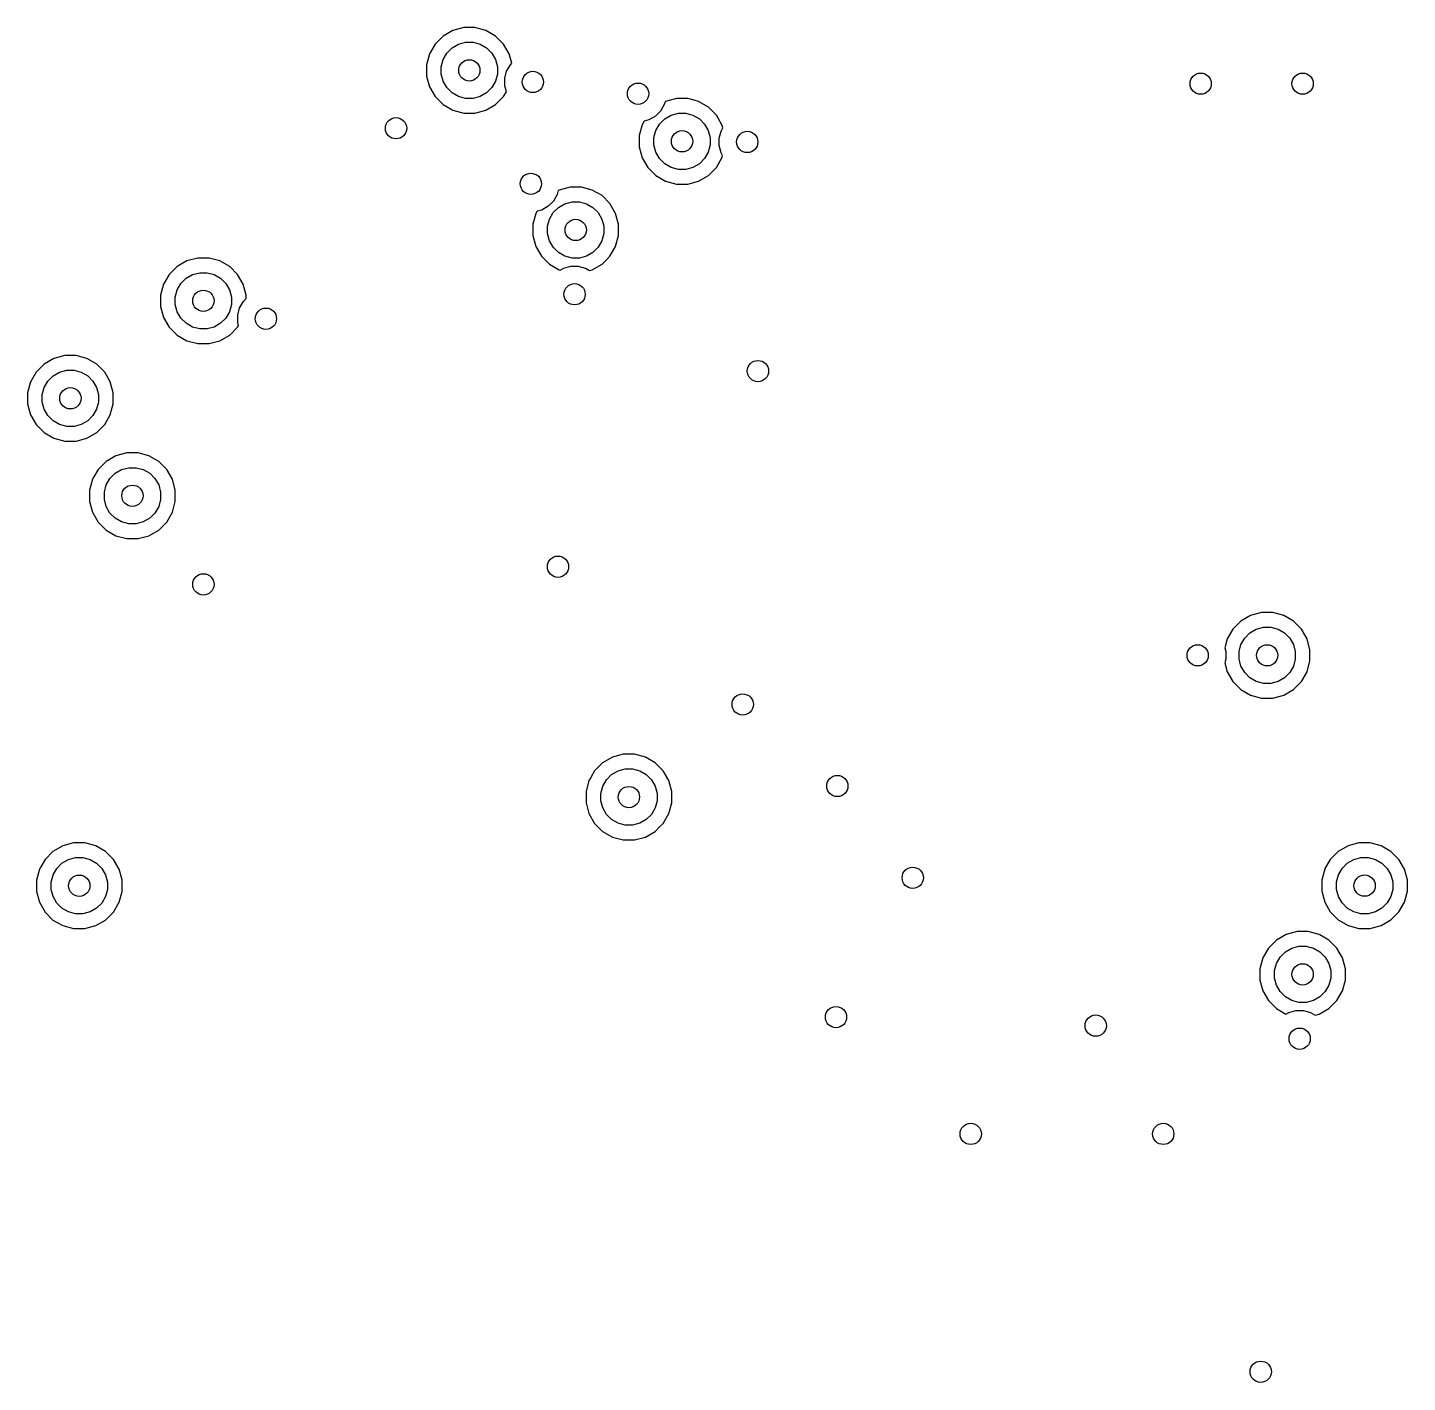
# Model space of a CAD drawing. Extents: x 0.98 to 8.09, y -3.46 to -0.83.
# Drawn here: x 5.483 to 6.249, y -2.372 to -1.62 of the extents above; entities that cross this region are included whole.
import ezdxf

# ---------------------------------------------------------------- set-up
doc = ezdxf.new("R2010")
doc.units = 0
doc.header["$MEASUREMENT"] = 0
doc.layers.add('BLACK', color=7, linetype='CONTINUOUS')

msp = doc.modelspace()

# ---------------------------------------------------------------- linework, layer by layer
at = {"layer": 'BLACK', "linetype": 'CONTINUOUS'}
for p, q in [((5.71917, -1.62155), (5.71375, -1.62468)), ((5.72522, -1.61993), (5.71917, -1.62155)), ((5.71917, -1.62155), (5.71917, -1.62155)), ((5.71917, -1.62155), (5.71917, -1.62155)), ((5.73148, -1.61993), (5.72522, -1.61993)), ((5.73752, -1.62155), (5.73148, -1.61993)), ((5.74294, -1.62468), (5.73752, -1.62155)), ((5.70933, -1.62911), (5.7062, -1.63453)), ((5.71375, -1.62468), (5.70933, -1.62911)), ((5.70933, -1.62911), (5.70933, -1.62911)), ((5.71375, -1.62468), (5.71375, -1.62468)), ((5.71585, -1.63411), (5.71876, -1.63121)), ((5.71876, -1.63121), (5.72232, -1.62915)), ((5.72232, -1.62915), (5.72629, -1.62809)), ((5.72629, -1.62809), (5.7304, -1.62809)), ((5.7304, -1.62809), (5.73437, -1.62915)), ((5.73437, -1.62915), (5.73793, -1.63121)), ((5.73793, -1.63121), (5.74084, -1.63411)), ((5.74737, -1.62911), (5.74294, -1.62468)), ((5.75049, -1.63453), (5.74737, -1.62911)), ((5.7062, -1.63453), (5.70458, -1.64057)), ((5.71273, -1.64165), (5.7138, -1.63767)), ((5.7138, -1.63767), (5.71585, -1.63411)), ((5.74084, -1.63411), (5.7429, -1.63767)), ((5.7429, -1.63767), (5.74396, -1.64165)), ((5.7519, -1.63977), (5.75049, -1.63453)), ((5.70458, -1.64057), (5.70458, -1.64683)), ((5.70458, -1.64683), (5.7062, -1.65287)), ((5.71273, -1.64576), (5.71273, -1.64165)), ((5.7138, -1.64973), (5.71273, -1.64576)), ((5.74396, -1.64576), (5.7429, -1.64973)), ((5.74396, -1.64165), (5.74396, -1.64576)), ((5.748, -1.64808), (5.74906, -1.64411)), ((5.74906, -1.64411), (5.75112, -1.64055)), ((5.75112, -1.64055), (5.7519, -1.63977)), ((5.7062, -1.65287), (5.70933, -1.65829)), ((5.71585, -1.65329), (5.7138, -1.64973)), ((5.71876, -1.65619), (5.71585, -1.65329)), ((5.74084, -1.65329), (5.73793, -1.65619)), ((5.7429, -1.64973), (5.74084, -1.65329)), ((5.748, -1.65219), (5.748, -1.64808)), ((5.74892, -1.65561), (5.748, -1.65219)), ((5.70933, -1.65829), (5.71375, -1.66272)), ((5.72232, -1.65825), (5.71876, -1.65619)), ((5.72629, -1.65931), (5.72232, -1.65825)), ((5.7304, -1.65931), (5.72629, -1.65931)), ((5.73437, -1.65825), (5.7304, -1.65931)), ((5.73793, -1.65619), (5.73437, -1.65825)), ((5.74294, -1.66272), (5.74737, -1.65829)), ((5.74737, -1.65829), (5.74892, -1.65561)), ((5.83701, -1.66108), (5.83657, -1.6627)), ((5.83728, -1.66092), (5.83701, -1.66108)), ((5.84333, -1.6593), (5.83728, -1.66092)), ((5.83728, -1.66092), (5.83728, -1.66092)), ((5.83728, -1.66092), (5.83728, -1.66092)), ((5.84959, -1.6593), (5.84333, -1.6593)), ((5.85314, -1.66026), (5.84959, -1.6593)), ((5.85563, -1.66092), (5.85314, -1.66026)), ((5.86105, -1.66405), (5.85563, -1.66092)), ((5.71375, -1.66272), (5.71917, -1.66585)), ((5.71917, -1.66585), (5.72522, -1.66747)), ((5.72522, -1.66747), (5.72522, -1.66747)), ((5.72522, -1.66747), (5.73148, -1.66747)), ((5.73148, -1.66747), (5.73752, -1.66585)), ((5.73148, -1.66747), (5.73148, -1.66747)), ((5.73752, -1.66585), (5.74294, -1.66272)), ((5.83161, -1.66917), (5.82805, -1.67122)), ((5.83452, -1.66626), (5.83161, -1.66917)), ((5.83657, -1.6627), (5.83452, -1.66626)), ((5.83687, -1.67058), (5.84043, -1.66852)), ((5.84043, -1.66852), (5.8444, -1.66746)), ((5.8444, -1.66746), (5.84851, -1.66746)), ((5.84851, -1.66746), (5.85248, -1.66852)), ((5.85248, -1.66852), (5.85604, -1.67058)), ((5.86548, -1.66848), (5.86105, -1.66405)), ((5.8686, -1.6739), (5.86548, -1.66848)), ((5.82431, -1.6739), (5.82269, -1.67994)), ((5.82545, -1.67192), (5.82431, -1.6739)), ((5.82805, -1.67122), (5.82545, -1.67192)), ((5.83084, -1.68102), (5.83191, -1.67704)), ((5.83191, -1.67704), (5.83396, -1.67348)), ((5.83396, -1.67348), (5.83687, -1.67058)), ((5.85604, -1.67058), (5.85895, -1.67348)), ((5.85895, -1.67348), (5.86101, -1.67704)), ((5.86101, -1.67704), (5.86207, -1.68102)), ((5.867, -1.68139), (5.86806, -1.67742)), ((5.86806, -1.67742), (5.86908, -1.67566)), ((5.86908, -1.67566), (5.8686, -1.6739)), ((5.82269, -1.67994), (5.82269, -1.6862)), ((5.83084, -1.68513), (5.83084, -1.68102)), ((5.83191, -1.6891), (5.83084, -1.68513)), ((5.86207, -1.68513), (5.86101, -1.6891)), ((5.86207, -1.68102), (5.86207, -1.68513)), ((5.867, -1.6855), (5.867, -1.68139)), ((5.82269, -1.6862), (5.82431, -1.69224)), ((5.82431, -1.69224), (5.82744, -1.69766)), ((5.83396, -1.69266), (5.83191, -1.6891)), ((5.83687, -1.69556), (5.83396, -1.69266)), ((5.85895, -1.69266), (5.85604, -1.69556)), ((5.86101, -1.6891), (5.85895, -1.69266)), ((5.86548, -1.69766), (5.8686, -1.69224)), ((5.86806, -1.68947), (5.867, -1.6855)), ((5.86894, -1.69099), (5.86806, -1.68947)), ((5.8686, -1.69224), (5.86894, -1.69099)), ((5.82744, -1.69766), (5.83186, -1.70209)), ((5.84043, -1.69762), (5.83687, -1.69556)), ((5.8444, -1.69868), (5.84043, -1.69762)), ((5.84851, -1.69868), (5.8444, -1.69868)), ((5.85248, -1.69762), (5.84851, -1.69868)), ((5.85604, -1.69556), (5.85248, -1.69762)), ((5.86105, -1.70209), (5.86548, -1.69766)), ((5.83186, -1.70209), (5.83728, -1.70522)), ((5.83728, -1.70522), (5.84333, -1.70684)), ((5.84333, -1.70684), (5.84333, -1.70684)), ((5.84333, -1.70684), (5.84959, -1.70684)), ((5.84959, -1.70684), (5.85563, -1.70522)), ((5.84959, -1.70684), (5.84959, -1.70684)), ((5.85563, -1.70522), (5.86105, -1.70209)), ((5.77705, -1.7127), (5.77499, -1.71626)), ((5.77764, -1.71047), (5.77705, -1.7127)), ((5.77823, -1.71014), (5.77764, -1.71047)), ((5.78427, -1.70852), (5.77823, -1.71014)), ((5.77823, -1.71014), (5.77823, -1.71014)), ((5.77823, -1.71014), (5.77823, -1.71014)), ((5.79053, -1.70852), (5.78427, -1.70852)), ((5.79658, -1.71014), (5.79053, -1.70852)), ((5.802, -1.71326), (5.79658, -1.71014)), ((5.80642, -1.71769), (5.802, -1.71326)), ((5.76525, -1.72311), (5.76363, -1.72915)), ((5.76594, -1.72192), (5.76525, -1.72311)), ((5.76852, -1.72123), (5.76594, -1.72192)), ((5.77208, -1.71917), (5.76852, -1.72123)), ((5.77499, -1.71626), (5.77208, -1.71917)), ((5.77285, -1.72626), (5.77491, -1.7227)), ((5.77491, -1.7227), (5.77781, -1.71979)), ((5.77781, -1.71979), (5.78138, -1.71773)), ((5.78138, -1.71773), (5.78535, -1.71667)), ((5.78535, -1.71667), (5.78946, -1.71667)), ((5.78946, -1.71667), (5.79343, -1.71773)), ((5.79343, -1.71773), (5.79699, -1.71979)), ((5.79699, -1.71979), (5.7999, -1.7227)), ((5.7999, -1.7227), (5.80195, -1.72626)), ((5.80955, -1.72311), (5.80642, -1.71769)), ((5.81117, -1.72915), (5.80955, -1.72311)), ((5.76363, -1.72915), (5.76363, -1.73541)), ((5.77179, -1.73023), (5.77285, -1.72626)), ((5.77179, -1.73434), (5.77179, -1.73023)), ((5.80195, -1.72626), (5.80301, -1.73023)), ((5.80301, -1.73023), (5.80301, -1.73434)), ((5.81117, -1.73541), (5.81117, -1.72915)), ((5.76363, -1.73541), (5.76525, -1.74146)), ((5.77285, -1.73831), (5.77179, -1.73434)), ((5.77491, -1.74187), (5.77285, -1.73831)), ((5.80195, -1.73831), (5.7999, -1.74187)), ((5.80301, -1.73434), (5.80195, -1.73831)), ((5.80955, -1.74146), (5.81117, -1.73541)), ((5.76525, -1.74146), (5.76838, -1.74688)), ((5.77781, -1.74478), (5.77491, -1.74187)), ((5.78138, -1.74683), (5.77781, -1.74478)), ((5.79699, -1.74478), (5.79343, -1.74683)), ((5.7999, -1.74187), (5.79699, -1.74478)), ((5.80642, -1.74688), (5.80955, -1.74146)), ((5.56611, -1.75263), (5.56169, -1.75706)), ((5.57153, -1.74951), (5.56611, -1.75263)), ((5.56611, -1.75263), (5.56611, -1.75263)), ((5.57758, -1.74789), (5.57153, -1.74951)), ((5.57153, -1.74951), (5.57153, -1.74951)), ((5.57153, -1.74951), (5.57153, -1.74951)), ((5.58384, -1.74789), (5.57758, -1.74789)), ((5.58988, -1.74951), (5.58384, -1.74789)), ((5.5953, -1.75263), (5.58988, -1.74951)), ((5.59973, -1.75706), (5.5953, -1.75263)), ((5.76838, -1.74688), (5.77281, -1.7513)), ((5.77281, -1.7513), (5.77823, -1.75443)), ((5.77878, -1.75458), (5.78073, -1.75345)), ((5.78073, -1.75345), (5.7847, -1.75239)), ((5.78535, -1.7479), (5.78138, -1.74683)), ((5.7847, -1.75239), (5.78881, -1.75239)), ((5.78946, -1.7479), (5.78535, -1.7479)), ((5.78881, -1.75239), (5.79278, -1.75345)), ((5.79343, -1.74683), (5.78946, -1.7479)), ((5.79278, -1.75345), (5.79514, -1.75482)), ((5.79658, -1.75443), (5.802, -1.7513)), ((5.802, -1.7513), (5.80446, -1.74884)), ((5.80446, -1.74884), (5.80642, -1.74688)), ((5.56169, -1.75706), (5.55856, -1.76248)), ((5.56169, -1.75706), (5.56169, -1.75706)), ((5.56821, -1.76207), (5.57112, -1.75916)), ((5.57112, -1.75916), (5.57468, -1.7571)), ((5.57468, -1.7571), (5.57865, -1.75604)), ((5.57865, -1.75604), (5.58276, -1.75604)), ((5.58276, -1.75604), (5.58674, -1.7571)), ((5.58674, -1.7571), (5.5903, -1.75916)), ((5.5903, -1.75916), (5.5932, -1.76207)), ((5.60286, -1.76248), (5.59973, -1.75706)), ((5.77823, -1.75443), (5.77878, -1.75458)), ((5.79514, -1.75482), (5.79658, -1.75443)), ((5.55856, -1.76248), (5.55694, -1.76852)), ((5.55694, -1.76852), (5.55694, -1.77478)), ((5.5651, -1.7696), (5.56616, -1.76563)), ((5.56616, -1.76563), (5.56821, -1.76207)), ((5.5932, -1.76207), (5.59526, -1.76563)), ((5.59526, -1.76563), (5.59632, -1.7696)), ((5.60448, -1.76852), (5.60286, -1.76248)), ((5.60448, -1.77045), (5.60448, -1.76852)), ((5.55694, -1.77478), (5.55856, -1.78083)), ((5.5651, -1.77371), (5.5651, -1.7696)), ((5.56616, -1.77768), (5.5651, -1.77371)), ((5.59632, -1.77371), (5.59526, -1.77768)), ((5.59632, -1.7696), (5.59632, -1.77371)), ((5.59979, -1.77955), (5.60085, -1.77558)), ((5.60085, -1.77558), (5.60291, -1.77201)), ((5.60291, -1.77201), (5.60448, -1.77045)), ((5.55856, -1.78083), (5.56169, -1.78625)), ((5.56821, -1.78124), (5.56616, -1.77768)), ((5.57112, -1.78415), (5.56821, -1.78124)), ((5.57468, -1.7862), (5.57112, -1.78415)), ((5.5903, -1.78415), (5.58674, -1.7862)), ((5.5932, -1.78124), (5.5903, -1.78415)), ((5.59526, -1.77768), (5.5932, -1.78124)), ((5.59979, -1.78366), (5.59979, -1.77955)), ((5.60024, -1.78535), (5.59979, -1.78366)), ((5.56169, -1.78625), (5.56611, -1.79067)), ((5.56611, -1.79067), (5.57153, -1.7938)), ((5.57865, -1.78727), (5.57468, -1.7862)), ((5.58276, -1.78727), (5.57865, -1.78727)), ((5.58674, -1.7862), (5.58276, -1.78727)), ((5.58988, -1.7938), (5.5953, -1.79067)), ((5.5953, -1.79067), (5.59973, -1.78625)), ((5.59973, -1.78625), (5.60024, -1.78535)), ((5.57153, -1.7938), (5.57758, -1.79542)), ((5.57758, -1.79542), (5.57758, -1.79542)), ((5.57758, -1.79542), (5.58384, -1.79542)), ((5.58384, -1.79542), (5.58988, -1.7938)), ((5.58384, -1.79542), (5.58384, -1.79542)), ((5.4923, -1.80677), (5.48787, -1.81119)), ((5.49772, -1.80364), (5.4923, -1.80677)), ((5.4923, -1.80677), (5.4923, -1.80677)), ((5.50376, -1.80202), (5.49772, -1.80364)), ((5.49772, -1.80364), (5.49772, -1.80364)), ((5.49772, -1.80364), (5.49772, -1.80364)), ((5.51002, -1.80202), (5.50376, -1.80202)), ((5.51606, -1.80364), (5.51002, -1.80202)), ((5.52148, -1.80677), (5.51606, -1.80364)), ((5.52591, -1.81119), (5.52148, -1.80677)), ((5.48787, -1.81119), (5.48503, -1.81611)), ((5.48787, -1.81119), (5.48787, -1.81119)), ((5.4944, -1.8162), (5.4973, -1.81329)), ((5.4973, -1.81329), (5.50086, -1.81124)), ((5.50086, -1.81124), (5.50483, -1.81017)), ((5.50483, -1.81017), (5.50895, -1.81017)), ((5.50895, -1.81017), (5.51292, -1.81124)), ((5.51292, -1.81124), (5.51648, -1.81329)), ((5.51648, -1.81329), (5.51938, -1.8162)), ((5.52904, -1.81661), (5.52591, -1.81119)), ((5.48474, -1.81661), (5.48312, -1.82266)), ((5.48312, -1.82266), (5.48312, -1.82892)), ((5.48503, -1.81611), (5.48474, -1.81661)), ((5.49128, -1.82373), (5.49234, -1.81976)), ((5.49234, -1.81976), (5.4944, -1.8162)), ((5.51938, -1.8162), (5.52144, -1.81976)), ((5.52144, -1.81976), (5.5225, -1.82373)), ((5.53066, -1.82266), (5.52904, -1.81661)), ((5.53066, -1.82758), (5.53066, -1.82266)), ((5.48312, -1.82892), (5.48474, -1.83496)), ((5.49128, -1.82784), (5.49128, -1.82373)), ((5.49234, -1.83181), (5.49128, -1.82784)), ((5.5225, -1.82784), (5.52144, -1.83181)), ((5.5225, -1.82373), (5.5225, -1.82784)), ((5.52904, -1.83496), (5.53066, -1.82892)), ((5.53066, -1.82892), (5.53066, -1.82758)), ((5.48474, -1.83496), (5.48787, -1.84038)), ((5.4944, -1.83537), (5.49234, -1.83181)), ((5.4973, -1.83828), (5.4944, -1.83537)), ((5.50086, -1.84034), (5.4973, -1.83828)), ((5.51648, -1.83828), (5.51292, -1.84034)), ((5.51938, -1.83537), (5.51648, -1.83828)), ((5.52144, -1.83181), (5.51938, -1.83537)), ((5.52591, -1.84038), (5.52904, -1.83496)), ((5.48787, -1.84038), (5.4923, -1.84481)), ((5.4923, -1.84481), (5.49772, -1.84794)), ((5.50483, -1.8414), (5.50086, -1.84034)), ((5.50895, -1.8414), (5.50483, -1.8414)), ((5.51292, -1.84034), (5.50895, -1.8414)), ((5.51606, -1.84794), (5.52148, -1.84481)), ((5.52148, -1.84481), (5.52591, -1.84038)), ((5.49772, -1.84794), (5.50376, -1.84956)), ((5.50376, -1.84956), (5.50376, -1.84956)), ((5.50376, -1.84956), (5.51002, -1.84956)), ((5.51002, -1.84956), (5.51606, -1.84794)), ((5.51002, -1.84956), (5.51002, -1.84956)), ((5.52674, -1.8609), (5.52232, -1.86533)), ((5.53216, -1.85777), (5.52674, -1.8609)), ((5.52674, -1.8609), (5.52674, -1.8609)), ((5.53821, -1.85615), (5.53216, -1.85777)), ((5.53216, -1.85777), (5.53216, -1.85777)), ((5.53216, -1.85777), (5.53216, -1.85777)), ((5.54447, -1.85615), (5.53821, -1.85615)), ((5.55051, -1.85777), (5.54447, -1.85615)), ((5.55593, -1.8609), (5.55051, -1.85777)), ((5.56036, -1.86533), (5.55593, -1.8609)), ((5.52232, -1.86533), (5.51996, -1.86941)), ((5.52232, -1.86533), (5.52232, -1.86533)), ((5.52884, -1.87033), (5.53175, -1.86743)), ((5.53175, -1.86743), (5.53531, -1.86537)), ((5.53531, -1.86537), (5.53928, -1.86431)), ((5.53928, -1.86431), (5.54339, -1.86431)), ((5.54339, -1.86431), (5.54737, -1.86537)), ((5.54737, -1.86537), (5.55093, -1.86743)), ((5.55093, -1.86743), (5.55383, -1.87033)), ((5.56349, -1.87075), (5.56036, -1.86533)), ((5.51919, -1.87075), (5.51757, -1.87679)), ((5.51996, -1.86941), (5.51919, -1.87075)), ((5.52573, -1.87787), (5.52679, -1.87389)), ((5.52679, -1.87389), (5.52884, -1.87033)), ((5.55383, -1.87033), (5.55589, -1.87389)), ((5.55589, -1.87389), (5.55695, -1.87787)), ((5.56511, -1.87679), (5.56349, -1.87075)), ((5.51757, -1.87679), (5.51757, -1.88305)), ((5.51757, -1.88305), (5.51919, -1.8891)), ((5.52573, -1.88198), (5.52573, -1.87787)), ((5.52679, -1.88595), (5.52573, -1.88198)), ((5.55695, -1.88198), (5.55589, -1.88595)), ((5.55695, -1.87787), (5.55695, -1.88198)), ((5.56349, -1.8891), (5.56511, -1.88305)), ((5.56511, -1.88305), (5.56511, -1.87679)), ((5.51919, -1.8891), (5.52232, -1.89451)), ((5.52884, -1.88951), (5.52679, -1.88595)), ((5.53175, -1.89241), (5.52884, -1.88951)), ((5.55383, -1.88951), (5.55093, -1.89241)), ((5.55589, -1.88595), (5.55383, -1.88951)), ((5.56036, -1.89451), (5.56349, -1.8891)), ((5.52232, -1.89451), (5.52674, -1.89894)), ((5.52674, -1.89894), (5.53216, -1.90207)), ((5.53531, -1.89447), (5.53175, -1.89241)), ((5.53928, -1.89553), (5.53531, -1.89447)), ((5.54339, -1.89553), (5.53928, -1.89553)), ((5.54737, -1.89447), (5.54339, -1.89553)), ((5.55093, -1.89241), (5.54737, -1.89447)), ((5.55051, -1.90207), (5.55593, -1.89894)), ((5.55593, -1.89894), (5.56036, -1.89451)), ((5.53216, -1.90207), (5.53821, -1.90369)), ((5.53821, -1.90369), (5.53821, -1.90369)), ((5.53821, -1.90369), (5.54447, -1.90369)), ((5.54447, -1.90369), (5.55051, -1.90207)), ((5.54447, -1.90369), (5.54447, -1.90369)), ((6.16813, -1.94474), (6.16209, -1.94636)), ((6.17439, -1.94474), (6.16813, -1.94474)), ((6.18043, -1.94636), (6.17439, -1.94474)), ((6.15667, -1.94949), (6.15224, -1.95391)), ((6.16209, -1.94636), (6.15667, -1.94949)), ((6.15667, -1.94949), (6.15667, -1.94949)), ((6.16209, -1.94636), (6.16209, -1.94636)), ((6.16209, -1.94636), (6.16209, -1.94636)), ((6.16523, -1.95395), (6.1692, -1.95289)), ((6.1692, -1.95289), (6.17332, -1.95289)), ((6.17332, -1.95289), (6.17729, -1.95395)), ((6.18585, -1.94949), (6.18043, -1.94636)), ((6.19028, -1.95391), (6.18585, -1.94949)), ((6.14911, -1.95933), (6.14775, -1.96442)), ((6.15224, -1.95391), (6.14911, -1.95933)), ((6.15224, -1.95391), (6.15224, -1.95391)), ((6.15671, -1.96248), (6.15877, -1.95892)), ((6.15877, -1.95892), (6.16167, -1.95601)), ((6.16167, -1.95601), (6.16523, -1.95395)), ((6.17729, -1.95395), (6.18085, -1.95601)), ((6.18085, -1.95601), (6.18375, -1.95892)), ((6.18375, -1.95892), (6.18581, -1.96248)), ((6.19341, -1.95933), (6.19028, -1.95391)), ((6.19503, -1.96537), (6.19341, -1.95933)), ((6.14775, -1.96442), (6.14829, -1.96645)), ((6.14829, -1.96645), (6.14829, -1.97056)), ((6.15565, -1.96645), (6.15671, -1.96248)), ((6.15565, -1.97056), (6.15565, -1.96645)), ((6.18581, -1.96248), (6.18687, -1.96645)), ((6.18687, -1.96645), (6.18687, -1.97056)), ((6.19503, -1.97163), (6.19503, -1.96537)), ((6.14829, -1.97056), (6.14775, -1.97259)), ((6.14775, -1.97259), (6.14911, -1.97768)), ((6.15671, -1.97453), (6.15565, -1.97056)), ((6.15877, -1.97809), (6.15671, -1.97453)), ((6.18581, -1.97453), (6.18375, -1.97809)), ((6.18687, -1.97056), (6.18581, -1.97453)), ((6.19341, -1.97768), (6.19503, -1.97163)), ((6.14911, -1.97768), (6.15224, -1.9831)), ((6.15224, -1.9831), (6.15667, -1.98752)), ((6.16167, -1.981), (6.15877, -1.97809)), ((6.16523, -1.98305), (6.16167, -1.981)), ((6.1692, -1.98412), (6.16523, -1.98305)), ((6.17729, -1.98305), (6.17332, -1.98412)), ((6.18085, -1.981), (6.17729, -1.98305)), ((6.18375, -1.97809), (6.18085, -1.981)), ((6.18585, -1.98752), (6.19028, -1.9831)), ((6.19028, -1.9831), (6.19341, -1.97768)), ((6.15667, -1.98752), (6.16209, -1.99065)), ((6.16209, -1.99065), (6.16813, -1.99227)), ((6.17332, -1.98412), (6.1692, -1.98412)), ((6.17439, -1.99227), (6.18043, -1.99065)), ((6.18043, -1.99065), (6.18585, -1.98752)), ((6.16813, -1.99227), (6.16813, -1.99227)), ((6.16813, -1.99227), (6.17439, -1.99227)), ((6.17439, -1.99227), (6.17439, -1.99227)), ((5.80234, -2.02823), (5.79791, -2.03265)), ((5.80776, -2.0251), (5.80234, -2.02823)), ((5.80234, -2.02823), (5.80234, -2.02823)), ((5.8138, -2.02348), (5.80776, -2.0251)), ((5.80776, -2.0251), (5.80776, -2.0251)), ((5.80776, -2.0251), (5.80776, -2.0251)), ((5.82006, -2.02348), (5.8138, -2.02348)), ((5.8261, -2.0251), (5.82006, -2.02348)), ((5.83152, -2.02823), (5.8261, -2.0251)), ((5.83595, -2.03265), (5.83152, -2.02823)), ((5.79555, -2.03674), (5.79478, -2.03807)), ((5.79791, -2.03265), (5.79555, -2.03674)), ((5.79791, -2.03265), (5.79791, -2.03265)), ((5.80444, -2.03766), (5.80734, -2.03475)), ((5.80734, -2.03475), (5.8109, -2.03269)), ((5.8109, -2.03269), (5.81487, -2.03163)), ((5.81487, -2.03163), (5.81898, -2.03163)), ((5.81898, -2.03163), (5.82296, -2.03269)), ((5.82296, -2.03269), (5.82652, -2.03475)), ((5.82652, -2.03475), (5.82942, -2.03766)), ((5.83908, -2.03807), (5.83595, -2.03265)), ((5.79478, -2.03807), (5.79316, -2.04412)), ((5.79316, -2.04412), (5.79316, -2.05037)), ((5.80132, -2.04519), (5.80238, -2.04122)), ((5.80238, -2.04122), (5.80444, -2.03766)), ((5.82942, -2.03766), (5.83148, -2.04122)), ((5.83148, -2.04122), (5.83254, -2.04519)), ((5.8407, -2.04412), (5.83908, -2.03807)), ((5.8407, -2.05037), (5.8407, -2.04412)), ((5.79316, -2.05037), (5.79478, -2.05642)), ((5.80132, -2.0493), (5.80132, -2.04519)), ((5.80238, -2.05327), (5.80132, -2.0493)), ((5.83254, -2.0493), (5.83148, -2.05327)), ((5.83254, -2.04519), (5.83254, -2.0493)), ((5.83908, -2.05642), (5.8407, -2.05037)), ((5.79478, -2.05642), (5.79791, -2.06184)), ((5.80444, -2.05683), (5.80238, -2.05327)), ((5.80734, -2.05974), (5.80444, -2.05683)), ((5.8109, -2.06179), (5.80734, -2.05974)), ((5.82652, -2.05974), (5.82296, -2.06179)), ((5.82942, -2.05683), (5.82652, -2.05974)), ((5.83148, -2.05327), (5.82942, -2.05683)), ((5.83595, -2.06184), (5.83908, -2.05642)), ((5.79791, -2.06184), (5.80234, -2.06626)), ((5.80234, -2.06626), (5.80776, -2.06939)), ((5.81487, -2.06286), (5.8109, -2.06179)), ((5.81898, -2.06286), (5.81487, -2.06286)), ((5.82296, -2.06179), (5.81898, -2.06286)), ((5.8261, -2.06939), (5.83152, -2.06626)), ((5.83152, -2.06626), (5.83399, -2.0638)), ((5.83399, -2.0638), (5.83595, -2.06184)), ((5.50264, -2.07431), (5.49722, -2.07744)), ((5.50868, -2.07269), (5.50264, -2.07431)), ((5.50264, -2.07431), (5.50264, -2.07431)), ((5.50264, -2.07431), (5.50264, -2.07431)), ((5.51494, -2.07269), (5.50868, -2.07269)), ((5.52098, -2.07431), (5.51494, -2.07269)), ((5.5264, -2.07744), (5.52098, -2.07431)), ((5.80776, -2.06939), (5.8138, -2.07101)), ((5.8138, -2.07101), (5.8138, -2.07101)), ((5.8138, -2.07101), (5.82006, -2.07101)), ((5.82006, -2.07101), (5.8261, -2.06939)), ((5.82006, -2.07101), (5.82006, -2.07101)), ((6.21617, -2.07424), (6.21075, -2.07737)), ((6.22221, -2.07262), (6.21617, -2.07424)), ((6.21617, -2.07424), (6.21617, -2.07424)), ((6.21617, -2.07424), (6.21617, -2.07424)), ((6.22847, -2.07262), (6.22221, -2.07262)), ((6.23452, -2.07424), (6.22847, -2.07262)), ((6.23994, -2.07737), (6.23452, -2.07424)), ((5.49279, -2.08186), (5.49043, -2.08595)), ((5.49722, -2.07744), (5.49279, -2.08186)), ((5.49279, -2.08186), (5.49279, -2.08186)), ((5.49722, -2.07744), (5.49722, -2.07744)), ((5.50222, -2.08396), (5.50578, -2.08191)), ((5.50578, -2.08191), (5.50976, -2.08084)), ((5.50976, -2.08084), (5.51387, -2.08084)), ((5.51387, -2.08084), (5.51784, -2.08191)), ((5.51784, -2.08191), (5.5214, -2.08396)), ((5.53083, -2.08186), (5.5264, -2.07744)), ((5.53396, -2.08728), (5.53083, -2.08186)), ((6.20632, -2.0818), (6.20336, -2.08694)), ((6.21075, -2.07737), (6.20632, -2.0818)), ((6.20632, -2.0818), (6.20632, -2.0818)), ((6.21075, -2.07737), (6.21075, -2.07737)), ((6.21575, -2.0839), (6.21931, -2.08184)), ((6.21931, -2.08184), (6.22329, -2.08078)), ((6.22329, -2.08078), (6.2274, -2.08078)), ((6.2274, -2.08078), (6.23137, -2.08184)), ((6.23137, -2.08184), (6.23493, -2.0839)), ((6.24436, -2.0818), (6.23994, -2.07737)), ((6.24749, -2.08722), (6.24436, -2.0818)), ((5.48966, -2.08728), (5.48804, -2.09333)), ((5.49043, -2.08595), (5.48966, -2.08728)), ((5.4962, -2.0944), (5.49726, -2.09043)), ((5.49726, -2.09043), (5.49932, -2.08687)), ((5.49932, -2.08687), (5.50222, -2.08396)), ((5.5214, -2.08396), (5.5243, -2.08687)), ((5.5243, -2.08687), (5.52636, -2.09043)), ((5.52636, -2.09043), (5.52742, -2.0944)), ((5.53556, -2.09326), (5.53396, -2.08728)), ((6.20319, -2.08722), (6.20157, -2.09326)), ((6.20336, -2.08694), (6.20319, -2.08722)), ((6.20973, -2.09434), (6.21079, -2.09036)), ((6.21079, -2.09036), (6.21285, -2.0868)), ((6.21285, -2.0868), (6.21575, -2.0839)), ((6.23493, -2.0839), (6.23784, -2.0868)), ((6.23784, -2.0868), (6.23989, -2.09036)), ((6.23989, -2.09036), (6.24095, -2.09434)), ((6.24911, -2.09326), (6.24749, -2.08722)), ((5.48804, -2.09333), (5.48804, -2.09959)), ((5.4962, -2.09851), (5.4962, -2.0944)), ((5.49726, -2.10248), (5.4962, -2.09851)), ((5.52742, -2.09851), (5.52636, -2.10248)), ((5.52742, -2.0944), (5.52742, -2.09851)), ((5.53558, -2.09333), (5.53556, -2.09326)), ((5.53558, -2.09959), (5.53558, -2.09333)), ((6.20157, -2.09326), (6.20157, -2.09952)), ((6.20973, -2.09845), (6.20973, -2.09434)), ((6.21079, -2.10242), (6.20973, -2.09845)), ((6.24095, -2.09845), (6.23989, -2.10242)), ((6.24095, -2.09434), (6.24095, -2.09845)), ((6.24911, -2.09952), (6.24911, -2.09326)), ((5.48804, -2.09959), (5.48966, -2.10563)), ((5.48966, -2.10563), (5.49279, -2.11105)), ((5.49932, -2.10604), (5.49726, -2.10248)), ((5.50222, -2.10895), (5.49932, -2.10604)), ((5.5243, -2.10604), (5.5214, -2.10895)), ((5.52636, -2.10248), (5.5243, -2.10604)), ((5.53083, -2.11105), (5.53396, -2.10563)), ((5.53396, -2.10563), (5.53558, -2.09959)), ((6.20157, -2.09952), (6.20319, -2.10557)), ((6.20319, -2.10557), (6.20632, -2.11099)), ((6.21285, -2.10598), (6.21079, -2.10242)), ((6.21575, -2.10889), (6.21285, -2.10598)), ((6.23784, -2.10598), (6.23493, -2.10889)), ((6.23989, -2.10242), (6.23784, -2.10598)), ((6.24436, -2.11099), (6.24749, -2.10557)), ((6.24749, -2.10557), (6.24911, -2.09952)), ((5.49279, -2.11105), (5.49722, -2.11548)), ((5.50578, -2.11101), (5.50222, -2.10895)), ((5.50976, -2.11207), (5.50578, -2.11101)), ((5.51387, -2.11207), (5.50976, -2.11207)), ((5.51784, -2.11101), (5.51387, -2.11207)), ((5.5214, -2.10895), (5.51784, -2.11101)), ((5.5264, -2.11548), (5.53083, -2.11105)), ((6.20632, -2.11099), (6.21075, -2.11541)), ((6.21931, -2.11094), (6.21575, -2.10889)), ((6.22329, -2.112), (6.21931, -2.11094)), ((6.2274, -2.112), (6.22329, -2.112)), ((6.23137, -2.11094), (6.2274, -2.112)), ((6.23493, -2.10889), (6.23137, -2.11094)), ((6.23994, -2.11541), (6.24436, -2.11099)), ((5.49722, -2.11548), (5.50264, -2.1186)), ((5.50264, -2.1186), (5.50868, -2.12022)), ((5.50868, -2.12022), (5.50868, -2.12022)), ((5.50868, -2.12022), (5.51494, -2.12022)), ((5.51494, -2.12022), (5.52098, -2.1186)), ((5.51494, -2.12022), (5.51494, -2.12022)), ((5.52098, -2.1186), (5.5264, -2.11548)), ((6.21075, -2.11541), (6.21617, -2.11854)), ((6.21617, -2.11854), (6.22221, -2.12016)), ((6.22221, -2.12016), (6.22221, -2.12016)), ((6.22221, -2.12016), (6.22847, -2.12016)), ((6.22847, -2.12016), (6.23452, -2.11854)), ((6.22847, -2.12016), (6.22847, -2.12016)), ((6.23452, -2.11854), (6.23994, -2.11541)), ((6.17635, -2.12665), (6.17193, -2.13108)), ((6.18177, -2.12352), (6.17635, -2.12665)), ((6.17635, -2.12665), (6.17635, -2.12665)), ((6.18782, -2.1219), (6.18177, -2.12352)), ((6.18177, -2.12352), (6.18177, -2.12352)), ((6.18177, -2.12352), (6.18177, -2.12352)), ((6.19407, -2.1219), (6.18782, -2.1219)), ((6.20012, -2.12352), (6.19407, -2.1219)), ((6.2005, -2.12374), (6.20012, -2.12352)), ((6.20554, -2.12665), (6.2005, -2.12374)), ((6.20996, -2.13108), (6.20554, -2.12665)), ((6.1688, -2.1365), (6.16718, -2.14254)), ((6.16901, -2.13613), (6.1688, -2.1365)), ((6.17193, -2.13108), (6.16901, -2.13613)), ((6.17193, -2.13108), (6.17193, -2.13108)), ((6.1764, -2.13964), (6.17845, -2.13608)), ((6.17845, -2.13608), (6.18136, -2.13318)), ((6.18136, -2.13318), (6.18492, -2.13112)), ((6.18492, -2.13112), (6.18889, -2.13006)), ((6.18889, -2.13006), (6.193, -2.13006)), ((6.193, -2.13006), (6.19697, -2.13112)), ((6.19697, -2.13112), (6.20053, -2.13318)), ((6.20053, -2.13318), (6.20344, -2.13608)), ((6.20344, -2.13608), (6.20549, -2.13964)), ((6.21309, -2.1365), (6.20996, -2.13108)), ((6.21471, -2.14254), (6.21309, -2.1365)), ((6.16718, -2.14254), (6.16718, -2.1488)), ((6.17533, -2.14361), (6.1764, -2.13964)), ((6.17533, -2.14772), (6.17533, -2.14361)), ((6.20549, -2.13964), (6.20656, -2.14361)), ((6.20656, -2.14361), (6.20656, -2.14772)), ((6.21471, -2.1488), (6.21471, -2.14254)), ((6.16718, -2.1488), (6.1688, -2.15484)), ((6.1764, -2.1517), (6.17533, -2.14772)), ((6.17845, -2.15526), (6.1764, -2.1517)), ((6.20549, -2.1517), (6.20344, -2.15526)), ((6.20656, -2.14772), (6.20549, -2.1517)), ((6.21309, -2.15484), (6.21471, -2.1488)), ((6.1688, -2.15484), (6.17193, -2.16026)), ((6.18136, -2.15816), (6.17845, -2.15526)), ((6.18492, -2.16022), (6.18136, -2.15816)), ((6.20053, -2.15816), (6.19697, -2.16022)), ((6.20344, -2.15526), (6.20053, -2.15816)), ((6.20996, -2.16026), (6.21309, -2.15484)), ((6.17193, -2.16026), (6.17635, -2.16469)), ((6.17635, -2.16469), (6.18171, -2.16778)), ((6.18171, -2.16778), (6.18328, -2.16687)), ((6.18328, -2.16687), (6.18726, -2.16581)), ((6.18889, -2.16128), (6.18492, -2.16022)), ((6.18726, -2.16581), (6.19137, -2.16581)), ((6.193, -2.16128), (6.18889, -2.16128)), ((6.19137, -2.16581), (6.19534, -2.16687)), ((6.19697, -2.16022), (6.193, -2.16128)), ((6.19534, -2.16687), (6.19797, -2.16839)), ((6.20012, -2.16782), (6.20554, -2.16469)), ((6.20554, -2.16469), (6.20996, -2.16026)), ((6.19797, -2.16839), (6.20012, -2.16782))]:
    msp.add_line(p, q, dxfattribs=at)
at = {"layer": 'BLACK'}
for centre in [(5.72835, -1.6437), (5.76361, -1.65013), (6.13435, -1.65108), (6.19094, -1.65108), (5.82202, -1.65667), (5.68765, -1.67582), (5.84646, -1.68307), (5.88261, -1.68345), (5.7625, -1.70668), (5.7874, -1.73228), (5.58071, -1.77165), (5.78676, -1.768), (5.6154, -1.7816), (5.88855, -1.81069), (5.50689, -1.82579), (5.54134, -1.87992), (5.77756, -1.91929), (5.58071, -1.92913), (6.13268, -1.9685), (6.17126, -1.9685), (5.88013, -1.9958), (5.93263, -2.04107), (5.81693, -2.04724), (5.51181, -2.09646), (5.97453, -2.09205), (6.22534, -2.09639), (6.19094, -2.14567), (5.93189, -2.16942), (6.07608, -2.17414), (6.18931, -2.18142), (6.0067, -2.23425), (6.11354, -2.23425), (6.1677, -2.36634)]:
    msp.add_circle(centre, 0.00591, dxfattribs=at)

doc.saveas('drawing.dxf')
